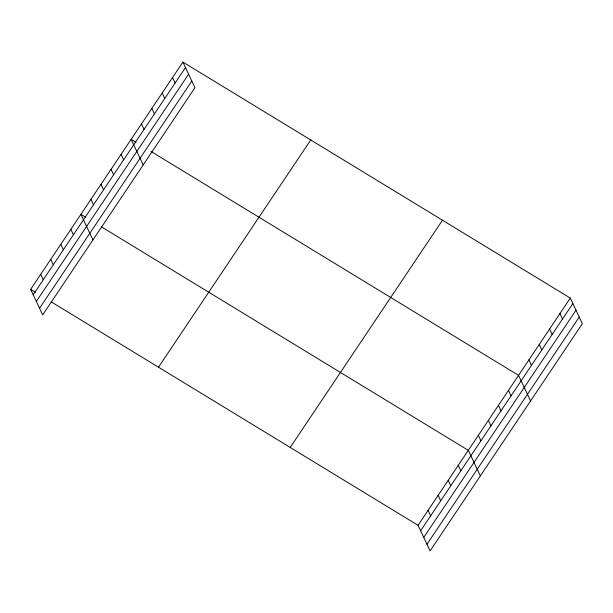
<?xml version="1.0" encoding="UTF-8"?>
<svg xmlns="http://www.w3.org/2000/svg" width="613" height="613" viewBox="0 0 613 613"><rect width="100%" height="100%" fill="white"/><g stroke="black" fill="none" stroke-linecap="round" stroke-linejoin="round"><path stroke-width="0.92" d="M182.904 62.097L194.949 87.682L42.688 314.906L30.65 289.321L182.904 62.097L570.312 298.094L582.35 323.679L430.096 550.903L418.051 525.318L51.423 301.971M33.217 294.776L185.478 67.56M36.343 301.42L188.597 74.204M39.561 308.262L191.823 81.046M158.491 367.195L310.753 139.979M290.21 447.436L442.463 220.22M418.051 525.318L570.312 298.094M420.625 530.774L572.879 303.558M423.752 537.417L576.005 310.201M426.97 544.26L579.224 317.044M135.933 142.27L131.136 139.35L143.181 164.935M151.112 151.518L518.544 375.348L530.582 400.94M85.69 217.255L80.893 214.335L92.931 239.921M101.666 226.994L468.301 450.333L480.339 475.918M30.65 289.321L35.447 292.24M559.96 313.549L562.527 319.005M549.6 328.997L552.175 334.46M539.248 344.452L541.823 349.908M528.896 359.9L531.463 365.363M508.491 390.351L511.066 395.806M498.446 405.346L501.013 410.802M488.4 420.342L490.967 425.797M478.347 435.337L480.914 440.801M458.248 465.328L460.823 470.792M448.203 480.324L450.77 485.787M438.149 495.319L440.724 500.783M428.104 510.322L430.671 515.778M172.552 77.552L175.119 83.008M162.2 93L164.767 98.463M151.848 108.447L154.415 113.911M141.496 123.903L144.063 129.366M121.09 154.346L123.657 159.809M111.045 169.349L113.612 174.805M100.992 184.344L103.559 189.8M90.946 199.34L93.513 204.796M70.847 229.331L73.414 234.794M60.794 244.326L63.369 249.79M50.749 259.322L53.316 264.785M40.696 274.317L43.27 279.781"/></g></svg>
